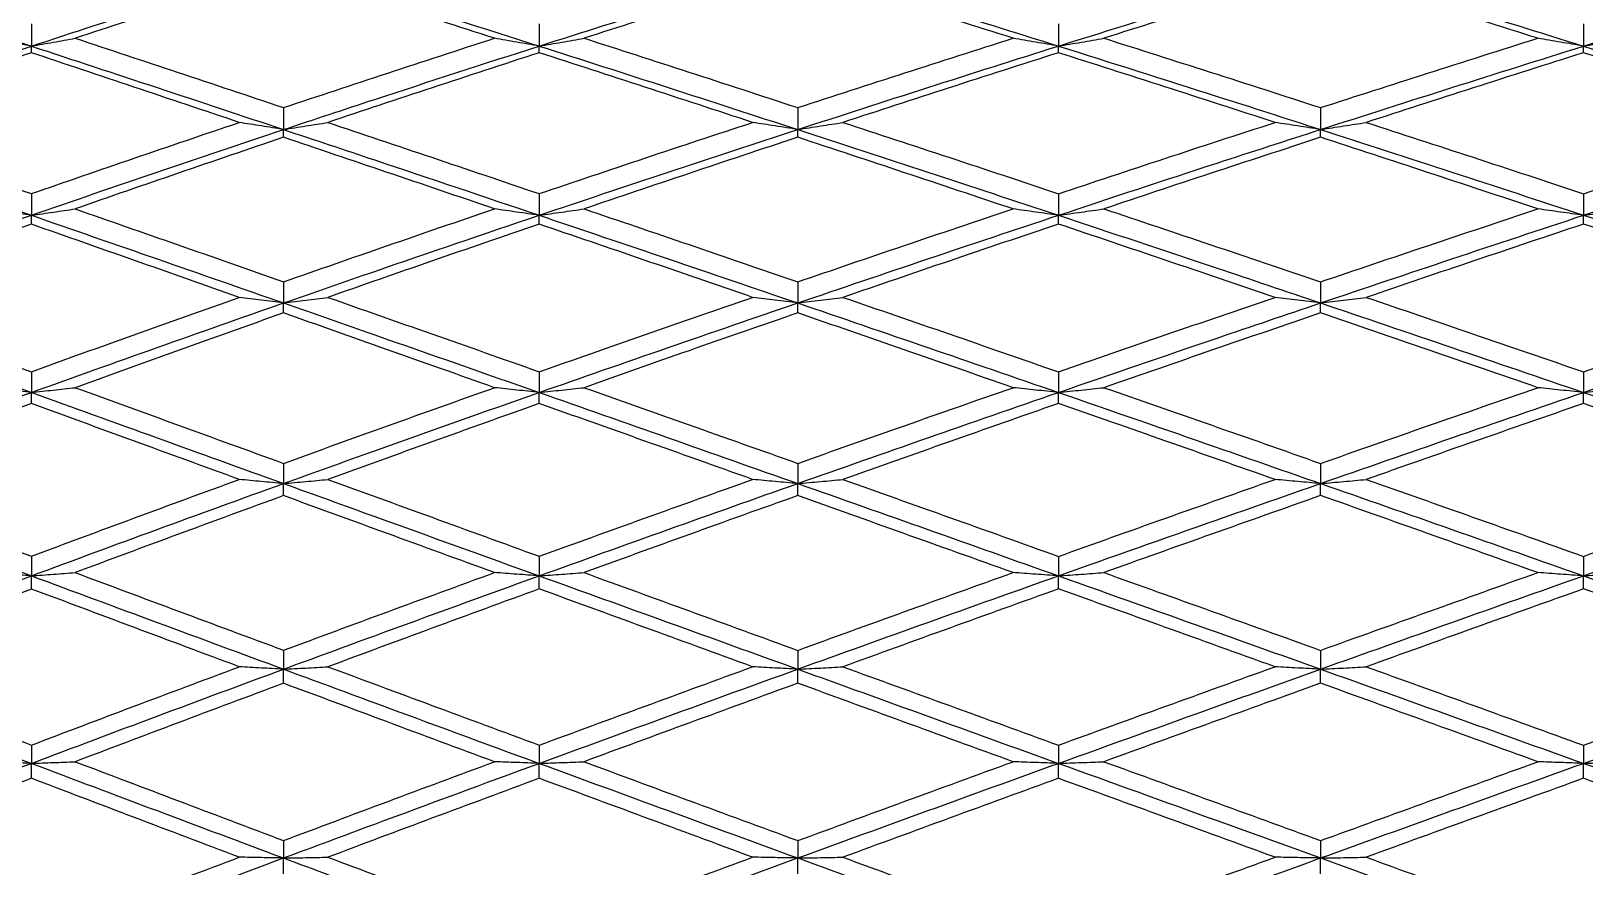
# Model space of a CAD drawing. Extents: x 6453 to 7582, y 0 to 827.
# Drawn here: x 6621.37 to 6636.24, y 663.13 to 671.11 of the extents above; entities that cross this region are included whole.
import ezdxf

# ---------------------------------------------------------------- set-up
doc = ezdxf.new("R2010")
doc.units = 0
doc.header["$LTSCALE"] = 30
doc.header["$MEASUREMENT"] = 0
doc.header["$PDMODE"] = 3
doc.header["$PDSIZE"] = -10
doc.layers.get('0').update_dxf_attribs({"linetype": 'CONTINUOUS'})
doc.layers.get('DEFPOINTS').update_dxf_attribs({"linetype": 'CONTINUOUS'})
doc.layers.add('1', color=7, linetype='CONTINUOUS')
doc.styles.add('Daelim Dimension', font='')
doc.styles.get('Daelim Dimension').set_extended_font_data('나눔고딕')
doc.dimstyles.new('DEFAULT', dxfattribs={"dimscale": 2, "dimtxt": 2, "dimasz": 2, "dimexe": 0, "dimexo": 2, "dimgap": 1, "dimtad": 1, "dimdec": 1, "dimzin": 9, "dimdsep": 46, "dimtxsty": 'Daelim Dimension', "dimcen": 0.5, "dimclrd": 252, "dimclre": 252, "dimclrt": 3, "dimadec": 1, "dimazin": 0, "dimtfac": 1, "dimtdec": 1, "dimtix": 1, "dimtmove": 0, "dimatfit": 3, "dimfxl": 1, "dimtolj": 1, "dimtzin": 1, "dimlwd": 9, "dimlwe": 9, "dimarcsym": 0})

# ---------------------------------------------------------------- blocks, each defined once
blk = doc.blocks.new('*D59')
at = {"color": 5, "lineweight": 9, "ltscale": 0.5, "transparency": 16777216}
for p, q in [((6568.318, 770.756), (6545.684, 770.756)), ((6547.684, 555.901), (6547.684, 766.756)), ((6751.186, 551.901), (6545.684, 551.901))]:
    blk.add_line(p, q, dxfattribs=at)
at = {"color": 5, "ltscale": 0.5, "transparency": 16777216}
for points in [[(6547.017, 766.756), (6548.35, 766.756), (6547.684, 770.756)], [(6547.017, 555.901), (6548.35, 555.901), (6547.684, 551.901)]]:
    blk.add_solid(points, dxfattribs=at)
at = {"layer": 'DEFPOINTS', "color": 0, "ltscale": 0.5, "transparency": 16777216}
for p in [(6547.684, 770.756), (6572.318, 770.756), (6755.186, 551.901)]:
    blk.add_point(p, dxfattribs=at)
at = {"color": 7, "ltscale": 0.5, "transparency": 16777216, "insert": (6540.24, 655.001), "char_height": 10, "attachment_point": 5, "rotation": 90, "style": 'Daelim Dimension'}
blk.add_mtext('\\A1;219', dxfattribs=at)

msp = doc.modelspace()

# ---------------------------------------------------------------- linework, layer by layer
at = {"layer": '1', "color": 7, "linetype": 'Continuous', "lineweight": 18}
for points in [[(6619, 671.745), (6619.784, 671.491), (6620.575, 671.233), (6621.373, 670.97)], [(6621.373, 670.97), (6622.171, 671.233), (6622.976, 671.491), (6623.787, 671.745)], [(6623.787, 671.692), (6623.448, 671.585), (6622.777, 671.369), (6622.118, 671.153), (6621.792, 671.046)], [(6625.806, 671.046), (6625.461, 671.157), (6624.78, 671.376), (6624.115, 671.588), (6623.787, 671.692)], [(6626.234, 670.971), (6627.055, 671.233), (6627.88, 671.491), (6628.709, 671.745)], [(6628.709, 671.693), (6628.358, 671.584), (6627.666, 671.367), (6626.994, 671.152), (6626.663, 671.046)], [(6628.709, 671.745), (6629.538, 671.491), (6630.37, 671.233), (6631.205, 670.971)], [(6630.77, 671.046), (6630.413, 671.159), (6629.713, 671.38), (6629.039, 671.59), (6628.709, 671.693)], [(6633.714, 671.693), (6633.358, 671.583), (6632.655, 671.366), (6631.975, 671.152), (6631.64, 671.046)], [(6633.714, 671.745), (6634.552, 671.491), (6635.392, 671.233), (6636.231, 670.97)], [(6635.794, 671.046), (6635.436, 671.158), (6634.732, 671.379), (6634.05, 671.59), (6633.714, 671.693)], [(6636.231, 670.97), (6637.07, 671.233), (6637.909, 671.491), (6638.747, 671.745)], [(6621.373, 671.184), (6621.373, 671.148), (6621.373, 671.077), (6621.373, 671.006), (6621.373, 670.97)], [(6626.234, 671.183), (6626.234, 671.148), (6626.234, 671.077), (6626.234, 671.006), (6626.234, 670.971)], [(6631.205, 671.183), (6631.205, 671.148), (6631.205, 671.077), (6631.205, 671.006), (6631.205, 670.971)], [(6636.231, 671.183), (6636.231, 671.147), (6636.231, 671.077), (6636.231, 671.006), (6636.231, 670.97)], [(6619, 670.172), (6619.784, 670.442), (6620.575, 670.708), (6621.373, 670.97)], [(6621.373, 670.907), (6621.039, 670.795), (6620.378, 670.573), (6619.732, 670.351), (6619.412, 670.24)], [(6621.373, 670.97), (6621.303, 670.983), (6621.163, 671.008), (6621.024, 671.033), (6620.955, 671.046)], [(6621.373, 670.97), (6621.443, 670.983), (6621.583, 671.008), (6621.722, 671.033), (6621.792, 671.046)], [(6621.373, 670.97), (6622.171, 670.708), (6622.976, 670.442), (6623.787, 670.172)], [(6621.373, 670.907), (6621.373, 670.917), (6621.373, 670.939), (6621.373, 670.96), (6621.373, 670.97)], [(6623.363, 670.24), (6623.023, 670.355), (6622.35, 670.58), (6621.696, 670.799), (6621.373, 670.907)], [(6621.792, 671.046), (6622.116, 670.938), (6622.773, 670.72), (6623.446, 670.496), (6623.787, 670.382)], [(6623.787, 670.382), (6624.115, 670.492), (6624.78, 670.712), (6625.461, 670.934), (6625.806, 671.046)], [(6626.234, 670.907), (6625.889, 670.795), (6625.206, 670.572), (6624.54, 670.35), (6624.211, 670.24)], [(6626.234, 670.971), (6626.162, 670.983), (6626.019, 671.008), (6625.877, 671.033), (6625.806, 671.046)], [(6626.234, 670.971), (6626.306, 670.983), (6626.45, 671.008), (6626.592, 671.033), (6626.663, 671.046)], [(6626.234, 670.971), (6627.055, 670.708), (6627.88, 670.442), (6628.709, 670.172)], [(6626.234, 670.907), (6626.234, 670.918), (6626.234, 670.939), (6626.234, 670.96), (6626.234, 670.971)], [(6628.277, 670.24), (6627.93, 670.355), (6627.241, 670.58), (6626.568, 670.799), (6626.234, 670.907)], [(6626.663, 671.046), (6626.992, 670.94), (6627.661, 670.724), (6628.356, 670.498), (6628.709, 670.382)], [(6628.709, 670.382), (6629.049, 670.493), (6629.733, 670.715), (6630.423, 670.935), (6630.77, 671.046)], [(6628.709, 670.172), (6629.538, 670.442), (6630.37, 670.708), (6631.205, 670.971)], [(6631.205, 670.907), (6630.85, 670.794), (6630.152, 670.57), (6629.475, 670.35), (6629.142, 670.24)], [(6631.205, 670.971), (6631.132, 670.983), (6630.987, 671.008), (6630.842, 671.033), (6630.77, 671.046)], [(6631.205, 670.971), (6631.278, 670.983), (6631.423, 671.008), (6631.568, 671.033), (6631.64, 671.046)], [(6631.205, 670.907), (6631.205, 670.918), (6631.205, 670.939), (6631.205, 670.96), (6631.205, 670.971)], [(6633.278, 670.24), (6632.92, 670.357), (6632.216, 670.584), (6631.538, 670.801), (6631.205, 670.907)], [(6631.64, 671.046), (6631.973, 670.94), (6632.652, 670.724), (6633.356, 670.498), (6633.714, 670.382)], [(6633.714, 670.382), (6634.05, 670.49), (6634.733, 670.71), (6635.437, 670.933), (6635.794, 671.046)], [(6633.714, 670.172), (6634.552, 670.442), (6635.392, 670.708), (6636.231, 670.97)], [(6636.231, 670.907), (6635.874, 670.794), (6635.17, 670.57), (6634.487, 670.349), (6634.151, 670.24)], [(6636.231, 670.97), (6636.157, 670.983), (6636.011, 671.008), (6635.866, 671.033), (6635.794, 671.046)], [(6636.231, 670.97), (6636.304, 670.983), (6636.45, 671.008), (6636.595, 671.033), (6636.668, 671.046)], [(6636.231, 670.97), (6637.07, 670.708), (6637.909, 670.442), (6638.747, 670.172)], [(6636.231, 670.907), (6636.231, 670.918), (6636.231, 670.939), (6636.231, 670.96), (6636.231, 670.97)], [(6638.311, 670.24), (6637.954, 670.356), (6637.251, 670.583), (6636.568, 670.801), (6636.231, 670.907)], [(6623.787, 670.382), (6623.787, 670.347), (6623.787, 670.277), (6623.787, 670.207), (6623.787, 670.172)], [(6628.709, 670.382), (6628.709, 670.347), (6628.709, 670.277), (6628.709, 670.207), (6628.709, 670.172)], [(6633.714, 670.382), (6633.714, 670.347), (6633.714, 670.277), (6633.714, 670.207), (6633.714, 670.172)], [(6619, 670.172), (6619.784, 669.902), (6620.575, 669.629), (6621.373, 669.352)], [(6619.412, 670.24), (6619.736, 670.128), (6620.387, 669.902), (6621.044, 669.674), (6621.373, 669.559)], [(6621.373, 669.559), (6621.697, 669.672), (6622.353, 669.898), (6623.024, 670.126), (6623.363, 670.24)], [(6621.373, 669.352), (6622.171, 669.629), (6622.976, 669.902), (6623.787, 670.172)], [(6623.787, 670.172), (6623.715, 670.184), (6623.574, 670.206), (6623.433, 670.229), (6623.363, 670.24)], [(6623.787, 670.172), (6623.858, 670.184), (6623.999, 670.206), (6624.14, 670.229), (6624.211, 670.24)], [(6623.787, 670.098), (6623.787, 670.11), (6623.787, 670.135), (6623.787, 670.16), (6623.787, 670.172)], [(6624.211, 670.24), (6624.536, 670.131), (6625.199, 669.909), (6625.885, 669.677), (6626.234, 669.559)], [(6626.234, 669.559), (6626.568, 669.672), (6627.243, 669.899), (6627.93, 670.126), (6628.277, 670.24)], [(6626.234, 669.352), (6627.055, 669.629), (6627.88, 669.902), (6628.709, 670.172)], [(6628.709, 670.172), (6628.637, 670.184), (6628.492, 670.206), (6628.349, 670.229), (6628.277, 670.24)], [(6628.709, 670.172), (6628.782, 670.184), (6628.926, 670.206), (6629.07, 670.229), (6629.142, 670.24)], [(6628.709, 670.172), (6629.538, 669.902), (6630.37, 669.629), (6631.205, 669.352)], [(6628.709, 670.098), (6628.709, 670.11), (6628.709, 670.135), (6628.709, 670.16), (6628.709, 670.172)], [(6629.142, 670.24), (6629.474, 670.131), (6630.151, 669.909), (6630.85, 669.677), (6631.205, 669.558)], [(6631.205, 669.558), (6631.538, 669.669), (6632.216, 669.894), (6632.92, 670.124), (6633.278, 670.24)], [(6633.714, 670.172), (6633.641, 670.184), (6633.495, 670.206), (6633.35, 670.229), (6633.278, 670.24)], [(6633.714, 670.172), (6633.788, 670.184), (6633.934, 670.206), (6634.079, 670.229), (6634.151, 670.24)], [(6633.714, 670.172), (6634.552, 669.902), (6635.392, 669.629), (6636.231, 669.352)], [(6633.714, 670.098), (6633.714, 670.111), (6633.714, 670.135), (6633.714, 670.16), (6633.714, 670.172)], [(6634.151, 670.24), (6634.487, 670.131), (6635.169, 669.909), (6635.873, 669.677), (6636.231, 669.558)], [(6636.231, 669.558), (6636.578, 669.673), (6637.272, 669.902), (6637.965, 670.128), (6638.311, 670.24)], [(6636.231, 669.352), (6637.07, 669.629), (6637.909, 669.902), (6638.747, 670.172)], [(6623.787, 670.098), (6623.447, 669.983), (6622.774, 669.754), (6622.117, 669.527), (6621.792, 669.413)], [(6625.806, 669.413), (6625.458, 669.532), (6624.773, 669.765), (6624.111, 669.988), (6623.787, 670.098)], [(6628.709, 670.098), (6628.356, 669.982), (6627.663, 669.751), (6626.992, 669.525), (6626.663, 669.413)], [(6630.77, 669.413), (6630.421, 669.53), (6629.729, 669.761), (6629.047, 669.987), (6628.709, 670.098)], [(6633.714, 670.098), (6633.356, 669.981), (6632.651, 669.75), (6631.973, 669.525), (6631.64, 669.413)], [(6635.794, 669.413), (6635.436, 669.532), (6634.732, 669.765), (6634.05, 669.989), (6633.714, 670.098)], [(6621.373, 669.352), (6621.303, 669.362), (6621.163, 669.383), (6621.024, 669.403), (6620.955, 669.413)], [(6621.373, 669.559), (6621.373, 669.525), (6621.373, 669.456), (6621.373, 669.387), (6621.373, 669.352)], [(6621.373, 669.352), (6621.443, 669.362), (6621.583, 669.383), (6621.722, 669.403), (6621.792, 669.413)], [(6621.792, 669.413), (6622.116, 669.3), (6622.773, 669.071), (6623.446, 668.835), (6623.787, 668.716)], [(6623.787, 668.716), (6624.114, 668.83), (6624.777, 669.061), (6625.46, 669.296), (6625.806, 669.413)], [(6626.234, 669.352), (6626.162, 669.362), (6626.019, 669.383), (6625.877, 669.403), (6625.806, 669.413)], [(6626.234, 669.559), (6626.234, 669.524), (6626.234, 669.456), (6626.234, 669.387), (6626.234, 669.352)], [(6626.234, 669.352), (6626.306, 669.362), (6626.45, 669.383), (6626.592, 669.403), (6626.663, 669.413)], [(6626.663, 669.413), (6626.993, 669.302), (6627.663, 669.074), (6628.357, 668.836), (6628.709, 668.715)], [(6628.709, 668.715), (6629.041, 668.829), (6629.717, 669.059), (6630.415, 669.295), (6630.77, 669.413)], [(6631.205, 669.352), (6631.132, 669.362), (6630.987, 669.383), (6630.842, 669.403), (6630.77, 669.413)], [(6631.205, 669.558), (6631.205, 669.524), (6631.205, 669.455), (6631.205, 669.387), (6631.205, 669.352)], [(6631.205, 669.352), (6631.278, 669.362), (6631.423, 669.383), (6631.568, 669.403), (6631.64, 669.413)], [(6631.64, 669.413), (6631.976, 669.301), (6632.658, 669.072), (6633.359, 668.836), (6633.714, 668.715)], [(6633.714, 668.715), (6634.052, 668.83), (6634.736, 669.06), (6635.438, 669.295), (6635.794, 669.413)], [(6636.231, 669.352), (6636.157, 669.362), (6636.011, 669.383), (6635.866, 669.403), (6635.794, 669.413)], [(6636.231, 669.558), (6636.231, 669.524), (6636.231, 669.455), (6636.231, 669.387), (6636.231, 669.352)], [(6636.231, 669.352), (6636.304, 669.362), (6636.45, 669.383), (6636.595, 669.403), (6636.668, 669.413)], [(6619, 668.513), (6619.784, 668.796), (6620.575, 669.076), (6621.373, 669.352)], [(6621.373, 669.267), (6621.037, 669.149), (6620.375, 668.914), (6619.73, 668.682), (6619.412, 668.567)], [(6621.373, 669.352), (6622.171, 669.076), (6622.976, 668.796), (6623.787, 668.513)], [(6621.373, 669.267), (6621.373, 669.281), (6621.373, 669.31), (6621.373, 669.338), (6621.373, 669.352)], [(6623.363, 668.567), (6623.026, 668.686), (6622.357, 668.921), (6621.699, 669.152), (6621.373, 669.267)], [(6626.234, 669.267), (6625.884, 669.148), (6625.197, 668.912), (6624.535, 668.681), (6624.211, 668.567)], [(6626.234, 669.352), (6627.055, 669.076), (6627.88, 668.796), (6628.709, 668.513)], [(6626.234, 669.267), (6626.234, 669.282), (6626.234, 669.31), (6626.234, 669.338), (6626.234, 669.352)], [(6628.277, 668.567), (6627.926, 668.688), (6627.235, 668.926), (6626.564, 669.155), (6626.234, 669.267)], [(6628.709, 668.513), (6629.538, 668.796), (6630.37, 669.076), (6631.205, 669.352)], [(6631.205, 669.268), (6630.85, 669.149), (6630.152, 668.913), (6629.475, 668.681), (6629.142, 668.567)], [(6631.205, 669.268), (6631.205, 669.282), (6631.205, 669.31), (6631.205, 669.338), (6631.205, 669.352)], [(6633.278, 668.567), (6632.929, 668.686), (6632.234, 668.921), (6631.547, 669.153), (6631.205, 669.268)], [(6633.714, 668.513), (6634.552, 668.796), (6635.392, 669.076), (6636.231, 669.352)], [(6636.231, 669.268), (6635.885, 669.152), (6635.192, 668.92), (6634.498, 668.685), (6634.151, 668.567)], [(6636.231, 669.352), (6637.07, 669.076), (6637.909, 668.796), (6638.747, 668.513)], [(6636.231, 669.268), (6636.231, 669.282), (6636.231, 669.31), (6636.231, 669.338), (6636.231, 669.352)], [(6638.311, 668.567), (6637.954, 668.688), (6637.251, 668.926), (6636.568, 669.155), (6636.231, 669.268)], [(6623.787, 668.716), (6623.787, 668.682), (6623.787, 668.614), (6623.787, 668.547), (6623.787, 668.513)], [(6628.709, 668.715), (6628.709, 668.682), (6628.709, 668.614), (6628.709, 668.547), (6628.709, 668.513)], [(6633.714, 668.715), (6633.714, 668.682), (6633.714, 668.614), (6633.714, 668.547), (6633.714, 668.513)], [(6619.412, 668.567), (6619.736, 668.449), (6620.387, 668.213), (6621.044, 667.975), (6621.373, 667.855)], [(6621.373, 667.855), (6621.696, 667.973), (6622.351, 668.208), (6623.023, 668.447), (6623.363, 668.567)], [(6623.787, 668.513), (6623.715, 668.522), (6623.574, 668.54), (6623.433, 668.558), (6623.363, 668.567)], [(6623.787, 668.513), (6623.858, 668.522), (6623.999, 668.54), (6624.14, 668.558), (6624.211, 668.567)], [(6624.211, 668.567), (6624.537, 668.452), (6625.2, 668.219), (6625.886, 667.978), (6626.234, 667.855)], [(6626.234, 667.855), (6626.565, 667.971), (6627.236, 668.207), (6627.927, 668.446), (6628.277, 668.567)], [(6628.709, 668.513), (6628.637, 668.522), (6628.492, 668.54), (6628.349, 668.558), (6628.277, 668.567)], [(6628.709, 668.513), (6628.782, 668.522), (6628.926, 668.54), (6629.07, 668.558), (6629.142, 668.567)], [(6629.142, 668.567), (6629.476, 668.452), (6630.154, 668.219), (6630.851, 667.977), (6631.205, 667.854)], [(6631.205, 667.854), (6631.547, 667.973), (6632.234, 668.21), (6632.929, 668.448), (6633.278, 668.567)], [(6633.714, 668.513), (6633.641, 668.522), (6633.495, 668.54), (6633.35, 668.558), (6633.278, 668.567)], [(6633.714, 668.513), (6633.788, 668.522), (6633.934, 668.54), (6634.079, 668.558), (6634.151, 668.567)], [(6634.151, 668.567), (6634.489, 668.452), (6635.174, 668.218), (6635.876, 667.977), (6636.231, 667.854)], [(6636.231, 667.854), (6636.576, 667.973), (6637.267, 668.211), (6637.962, 668.448), (6638.311, 668.567)], [(6619, 668.513), (6619.784, 668.23), (6620.575, 667.945), (6621.373, 667.657)], [(6621.373, 667.657), (6622.171, 667.945), (6622.976, 668.23), (6623.787, 668.513)], [(6623.787, 668.418), (6623.447, 668.298), (6622.774, 668.058), (6622.117, 667.821), (6621.792, 667.703)], [(6623.787, 668.418), (6623.787, 668.434), (6623.787, 668.465), (6623.787, 668.497), (6623.787, 668.513)], [(6625.806, 667.703), (6625.46, 667.826), (6624.777, 668.068), (6624.113, 668.302), (6623.787, 668.418)], [(6626.234, 667.657), (6627.055, 667.945), (6627.88, 668.23), (6628.709, 668.513)], [(6628.709, 668.418), (6628.357, 668.296), (6627.664, 668.056), (6626.993, 667.82), (6626.663, 667.703)], [(6628.709, 668.513), (6629.538, 668.23), (6630.37, 667.945), (6631.205, 667.657)], [(6628.709, 668.418), (6628.709, 668.434), (6628.709, 668.466), (6628.709, 668.497), (6628.709, 668.513)], [(6630.77, 667.703), (6630.419, 667.826), (6629.725, 668.067), (6629.045, 668.302), (6628.709, 668.418)], [(6633.714, 668.418), (6633.371, 668.301), (6632.682, 668.065), (6631.988, 667.824), (6631.64, 667.703)], [(6633.714, 668.513), (6634.552, 668.23), (6635.392, 667.945), (6636.231, 667.657)], [(6633.714, 668.418), (6633.714, 668.434), (6633.714, 668.466), (6633.714, 668.497), (6633.714, 668.513)], [(6635.794, 667.703), (6635.446, 667.824), (6634.751, 668.063), (6634.06, 668.3), (6633.714, 668.418)], [(6636.231, 667.657), (6637.07, 667.945), (6637.909, 668.23), (6638.747, 668.513)], [(6621.373, 667.855), (6621.373, 667.822), (6621.373, 667.756), (6621.373, 667.69), (6621.373, 667.657)], [(6626.234, 667.855), (6626.234, 667.822), (6626.234, 667.756), (6626.234, 667.69), (6626.234, 667.657)], [(6631.205, 667.854), (6631.205, 667.822), (6631.205, 667.756), (6631.205, 667.69), (6631.205, 667.657)], [(6636.231, 667.854), (6636.231, 667.821), (6636.231, 667.756), (6636.231, 667.69), (6636.231, 667.657)], [(6619, 666.786), (6619.784, 667.079), (6620.575, 667.369), (6621.373, 667.657)], [(6621.373, 667.657), (6621.303, 667.665), (6621.163, 667.68), (6621.024, 667.696), (6620.955, 667.703)], [(6621.373, 667.657), (6621.443, 667.665), (6621.583, 667.68), (6621.722, 667.696), (6621.792, 667.703)], [(6621.373, 667.657), (6622.171, 667.369), (6622.976, 667.079), (6623.787, 666.786)], [(6621.373, 667.551), (6621.373, 667.569), (6621.373, 667.604), (6621.373, 667.639), (6621.373, 667.657)], [(6621.792, 667.703), (6622.117, 667.585), (6622.774, 667.347), (6623.446, 667.102), (6623.787, 666.979)], [(6623.787, 666.979), (6624.114, 667.098), (6624.778, 667.337), (6625.46, 667.581), (6625.806, 667.703)], [(6626.234, 667.657), (6626.162, 667.665), (6626.019, 667.68), (6625.877, 667.696), (6625.806, 667.703)], [(6626.234, 667.657), (6626.306, 667.665), (6626.45, 667.68), (6626.592, 667.696), (6626.663, 667.703)], [(6626.234, 667.657), (6627.055, 667.369), (6627.88, 667.079), (6628.709, 666.786)], [(6626.234, 667.551), (6626.234, 667.569), (6626.234, 667.604), (6626.234, 667.639), (6626.234, 667.657)], [(6626.663, 667.703), (6626.994, 667.586), (6627.665, 667.349), (6628.358, 667.103), (6628.709, 666.979)], [(6628.709, 666.979), (6629.046, 667.098), (6629.726, 667.338), (6630.42, 667.581), (6630.77, 667.703)], [(6628.709, 666.786), (6629.538, 667.079), (6630.37, 667.369), (6631.205, 667.657)], [(6631.205, 667.657), (6631.132, 667.665), (6630.987, 667.68), (6630.842, 667.696), (6630.77, 667.703)], [(6631.205, 667.657), (6631.278, 667.665), (6631.423, 667.68), (6631.568, 667.696), (6631.64, 667.703)], [(6631.205, 667.552), (6631.205, 667.569), (6631.205, 667.604), (6631.205, 667.639), (6631.205, 667.657)], [(6631.64, 667.703), (6631.978, 667.586), (6632.661, 667.348), (6633.361, 667.103), (6633.714, 666.978)], [(6633.714, 666.978), (6634.057, 667.099), (6634.746, 667.34), (6635.443, 667.582), (6635.794, 667.703)], [(6633.714, 666.786), (6634.552, 667.079), (6635.392, 667.369), (6636.231, 667.657)], [(6636.231, 667.657), (6636.157, 667.665), (6636.011, 667.68), (6635.866, 667.696), (6635.794, 667.703)], [(6636.231, 667.657), (6636.304, 667.665), (6636.45, 667.68), (6636.595, 667.696), (6636.668, 667.703)], [(6636.231, 667.657), (6637.07, 667.369), (6637.909, 667.079), (6638.747, 666.786)], [(6636.231, 667.552), (6636.231, 667.569), (6636.231, 667.604), (6636.231, 667.639), (6636.231, 667.657)], [(6621.373, 667.551), (6621.048, 667.432), (6620.397, 667.193), (6619.741, 666.948), (6619.412, 666.825)], [(6623.363, 666.825), (6623.026, 666.948), (6622.356, 667.192), (6621.699, 667.432), (6621.373, 667.551)], [(6626.234, 667.551), (6625.887, 667.428), (6625.202, 667.183), (6624.538, 666.944), (6624.211, 666.825)], [(6628.277, 666.825), (6627.924, 666.951), (6627.231, 667.198), (6626.562, 667.435), (6626.234, 667.551)], [(6631.205, 667.552), (6630.85, 667.428), (6630.152, 667.183), (6629.475, 666.943), (6629.142, 666.825)], [(6633.278, 666.825), (6632.927, 666.948), (6632.231, 667.193), (6631.545, 667.433), (6631.205, 667.552)], [(6636.231, 667.552), (6635.881, 667.43), (6635.184, 667.188), (6634.494, 666.946), (6634.151, 666.825)], [(6638.311, 666.825), (6637.965, 666.946), (6637.273, 667.189), (6636.579, 667.431), (6636.231, 667.552)], [(6623.787, 666.979), (6623.787, 666.947), (6623.787, 666.882), (6623.787, 666.818), (6623.787, 666.786)], [(6628.709, 666.979), (6628.709, 666.946), (6628.709, 666.882), (6628.709, 666.818), (6628.709, 666.786)], [(6633.714, 666.978), (6633.714, 666.946), (6633.714, 666.882), (6633.714, 666.818), (6633.714, 666.786)], [(6619, 666.786), (6619.784, 666.494), (6620.575, 666.199), (6621.373, 665.903)], [(6619.412, 666.825), (6619.737, 666.703), (6620.389, 666.459), (6621.044, 666.213), (6621.373, 666.09)], [(6621.373, 666.09), (6621.698, 666.212), (6622.355, 666.456), (6623.025, 666.702), (6623.363, 666.825)], [(6621.373, 665.903), (6622.171, 666.199), (6622.976, 666.494), (6623.787, 666.786)], [(6623.787, 666.786), (6623.715, 666.792), (6623.574, 666.805), (6623.433, 666.818), (6623.363, 666.825)], [(6623.787, 666.786), (6623.858, 666.792), (6623.999, 666.805), (6624.14, 666.818), (6624.211, 666.825)], [(6623.787, 666.67), (6623.787, 666.69), (6623.787, 666.728), (6623.787, 666.767), (6623.787, 666.786)], [(6624.211, 666.825), (6624.538, 666.706), (6625.203, 666.465), (6625.887, 666.216), (6626.234, 666.09)], [(6626.234, 666.09), (6626.566, 666.21), (6627.238, 666.453), (6627.928, 666.7), (6628.277, 666.825)], [(6626.234, 665.903), (6627.055, 666.199), (6627.88, 666.494), (6628.709, 666.786)], [(6628.709, 666.786), (6628.637, 666.792), (6628.492, 666.805), (6628.349, 666.818), (6628.277, 666.825)], [(6628.709, 666.786), (6628.782, 666.792), (6628.926, 666.805), (6629.07, 666.818), (6629.142, 666.825)], [(6628.709, 666.786), (6629.538, 666.494), (6630.37, 666.199), (6631.205, 665.903)], [(6628.709, 666.671), (6628.709, 666.69), (6628.709, 666.728), (6628.709, 666.767), (6628.709, 666.786)], [(6629.142, 666.825), (6629.478, 666.705), (6630.157, 666.464), (6630.853, 666.215), (6631.205, 666.089)], [(6631.205, 666.089), (6631.544, 666.211), (6632.229, 666.454), (6632.926, 666.701), (6633.278, 666.825)], [(6633.714, 666.786), (6633.641, 666.792), (6633.495, 666.805), (6633.35, 666.818), (6633.278, 666.825)], [(6633.714, 666.786), (6633.788, 666.792), (6633.934, 666.805), (6634.079, 666.818), (6634.151, 666.825)], [(6633.714, 666.786), (6634.552, 666.494), (6635.392, 666.199), (6636.231, 665.903)], [(6633.714, 666.671), (6633.714, 666.69), (6633.714, 666.729), (6633.714, 666.767), (6633.714, 666.786)], [(6634.151, 666.825), (6634.49, 666.706), (6635.175, 666.464), (6635.876, 666.215), (6636.231, 666.089)], [(6636.231, 666.089), (6636.577, 666.212), (6637.269, 666.458), (6637.963, 666.703), (6638.311, 666.825)], [(6636.231, 665.903), (6637.07, 666.199), (6637.909, 666.494), (6638.747, 666.786)], [(6623.787, 666.67), (6623.448, 666.547), (6622.777, 666.3), (6622.118, 666.056), (6621.792, 665.934)], [(6625.806, 665.934), (6625.459, 666.06), (6624.776, 666.309), (6624.113, 666.551), (6623.787, 666.67)], [(6628.709, 666.671), (6628.358, 666.546), (6627.667, 666.298), (6626.994, 666.054), (6626.663, 665.934)], [(6630.77, 665.934), (6630.413, 666.062), (6629.712, 666.313), (6629.039, 666.553), (6628.709, 666.671)], [(6633.714, 666.671), (6633.363, 666.547), (6632.666, 666.3), (6631.98, 666.056), (6631.64, 665.934)], [(6635.794, 665.934), (6635.442, 666.059), (6634.743, 666.307), (6634.056, 666.551), (6633.714, 666.671)], [(6621.373, 666.09), (6621.373, 666.059), (6621.373, 665.997), (6621.373, 665.934), (6621.373, 665.903)], [(6626.234, 666.09), (6626.234, 666.059), (6626.234, 665.996), (6626.234, 665.934), (6626.234, 665.903)], [(6631.205, 666.089), (6631.205, 666.058), (6631.205, 665.996), (6631.205, 665.934), (6631.205, 665.903)], [(6636.231, 666.089), (6636.231, 666.058), (6636.231, 665.996), (6636.231, 665.934), (6636.231, 665.903)], [(6619, 665.01), (6619.784, 665.309), (6620.575, 665.607), (6621.373, 665.903)], [(6621.373, 665.903), (6621.303, 665.908), (6621.163, 665.918), (6621.024, 665.929), (6620.955, 665.934)], [(6621.373, 665.903), (6621.443, 665.908), (6621.583, 665.918), (6621.722, 665.929), (6621.792, 665.934)], [(6621.373, 665.903), (6622.171, 665.607), (6622.976, 665.309), (6623.787, 665.01)], [(6621.373, 665.777), (6621.373, 665.798), (6621.373, 665.84), (6621.373, 665.882), (6621.373, 665.903)], [(6621.792, 665.934), (6622.118, 665.812), (6622.777, 665.566), (6623.448, 665.317), (6623.787, 665.191)], [(6623.787, 665.191), (6624.115, 665.313), (6624.78, 665.559), (6625.461, 665.808), (6625.806, 665.934)], [(6626.234, 665.903), (6626.162, 665.908), (6626.019, 665.918), (6625.877, 665.929), (6625.806, 665.934)], [(6626.234, 665.903), (6626.306, 665.908), (6626.45, 665.918), (6626.592, 665.929), (6626.663, 665.934)], [(6626.234, 665.903), (6627.055, 665.607), (6627.88, 665.309), (6628.709, 665.01)], [(6626.234, 665.778), (6626.234, 665.799), (6626.234, 665.84), (6626.234, 665.882), (6626.234, 665.903)], [(6626.663, 665.934), (6626.995, 665.813), (6627.669, 665.569), (6628.36, 665.317), (6628.709, 665.19)], [(6628.709, 665.19), (6629.047, 665.313), (6629.728, 665.56), (6630.421, 665.809), (6630.77, 665.934)], [(6628.709, 665.01), (6629.538, 665.309), (6630.37, 665.607), (6631.205, 665.903)], [(6631.205, 665.903), (6631.132, 665.908), (6630.987, 665.918), (6630.842, 665.929), (6630.77, 665.934)], [(6631.205, 665.903), (6631.278, 665.908), (6631.423, 665.918), (6631.568, 665.929), (6631.64, 665.934)], [(6631.205, 665.778), (6631.205, 665.799), (6631.205, 665.841), (6631.205, 665.882), (6631.205, 665.903)], [(6631.64, 665.934), (6631.979, 665.813), (6632.664, 665.567), (6633.362, 665.317), (6633.714, 665.19)], [(6633.714, 665.19), (6634.058, 665.314), (6634.748, 665.561), (6635.444, 665.81), (6635.794, 665.934)], [(6633.714, 665.01), (6634.552, 665.309), (6635.392, 665.607), (6636.231, 665.903)], [(6636.231, 665.903), (6636.157, 665.908), (6636.011, 665.918), (6635.866, 665.929), (6635.794, 665.934)], [(6636.231, 665.903), (6636.304, 665.908), (6636.45, 665.918), (6636.595, 665.929), (6636.668, 665.934)], [(6636.231, 665.903), (6637.07, 665.607), (6637.909, 665.309), (6638.747, 665.01)], [(6636.231, 665.778), (6636.231, 665.799), (6636.231, 665.841), (6636.231, 665.882), (6636.231, 665.903)], [(6621.373, 665.777), (6621.048, 665.655), (6620.395, 665.409), (6619.74, 665.159), (6619.412, 665.033)], [(6623.363, 665.033), (6623.025, 665.159), (6622.356, 665.409), (6621.699, 665.655), (6621.373, 665.777)], [(6626.234, 665.778), (6625.886, 665.651), (6625.201, 665.4), (6624.537, 665.154), (6624.211, 665.033)], [(6628.277, 665.033), (6627.924, 665.162), (6627.23, 665.415), (6626.562, 665.658), (6626.234, 665.778)], [(6631.205, 665.778), (6630.855, 665.653), (6630.162, 665.403), (6629.48, 665.156), (6629.142, 665.033)], [(6633.278, 665.033), (6632.919, 665.162), (6632.215, 665.416), (6631.537, 665.659), (6631.205, 665.778)], [(6636.231, 665.778), (6635.882, 665.654), (6635.186, 665.405), (6634.495, 665.157), (6634.151, 665.033)], [(6638.311, 665.033), (6637.957, 665.161), (6637.256, 665.412), (6636.57, 665.657), (6636.231, 665.778)], [(6623.787, 665.191), (6623.787, 665.161), (6623.787, 665.1), (6623.787, 665.04), (6623.787, 665.01)], [(6628.709, 665.19), (6628.709, 665.16), (6628.709, 665.1), (6628.709, 665.04), (6628.709, 665.01)], [(6633.714, 665.19), (6633.714, 665.16), (6633.714, 665.1), (6633.714, 665.04), (6633.714, 665.01)], [(6619, 665.01), (6619.784, 664.711), (6620.575, 664.41), (6621.373, 664.109)], [(6619.412, 665.033), (6619.737, 664.908), (6620.388, 664.659), (6621.044, 664.409), (6621.373, 664.284)], [(6621.373, 664.284), (6621.697, 664.407), (6622.352, 664.655), (6623.024, 664.906), (6623.363, 665.033)], [(6621.373, 664.109), (6622.171, 664.41), (6622.976, 664.711), (6623.787, 665.01)], [(6623.787, 665.01), (6623.715, 665.014), (6623.574, 665.021), (6623.433, 665.029), (6623.363, 665.033)], [(6623.787, 665.01), (6623.858, 665.014), (6623.999, 665.021), (6624.14, 665.029), (6624.211, 665.033)], [(6623.787, 664.875), (6623.787, 664.898), (6623.787, 664.943), (6623.787, 664.987), (6623.787, 665.01)], [(6624.211, 665.033), (6624.538, 664.912), (6625.202, 664.665), (6625.887, 664.412), (6626.234, 664.283)], [(6626.234, 664.283), (6626.569, 664.407), (6627.244, 664.655), (6627.931, 664.907), (6628.277, 665.033)], [(6626.234, 664.109), (6627.055, 664.41), (6627.88, 664.711), (6628.709, 665.01)], [(6628.709, 665.01), (6628.637, 665.014), (6628.492, 665.021), (6628.349, 665.029), (6628.277, 665.033)], [(6628.709, 665.01), (6628.782, 665.014), (6628.926, 665.021), (6629.07, 665.029), (6629.142, 665.033)], [(6628.709, 665.01), (6629.538, 664.711), (6630.37, 664.41), (6631.205, 664.109)], [(6628.709, 664.876), (6628.709, 664.898), (6628.709, 664.943), (6628.709, 664.987), (6628.709, 665.01)], [(6629.142, 665.033), (6629.479, 664.91), (6630.16, 664.663), (6630.855, 664.41), (6631.205, 664.283)], [(6631.205, 664.283), (6631.545, 664.407), (6632.231, 664.655), (6632.927, 664.907), (6633.278, 665.033)], [(6633.714, 665.01), (6633.641, 665.014), (6633.495, 665.021), (6633.35, 665.029), (6633.278, 665.033)], [(6633.714, 665.01), (6633.788, 665.014), (6633.934, 665.021), (6634.079, 665.029), (6634.151, 665.033)], [(6633.714, 665.01), (6634.552, 664.711), (6635.392, 664.41), (6636.231, 664.109)], [(6633.714, 664.876), (6633.714, 664.898), (6633.714, 664.943), (6633.714, 664.987), (6633.714, 665.01)], [(6634.151, 665.033), (6634.49, 664.911), (6635.177, 664.664), (6635.877, 664.411), (6636.231, 664.283)], [(6636.231, 664.283), (6636.577, 664.408), (6637.27, 664.658), (6637.964, 664.908), (6638.311, 665.033)], [(6636.231, 664.109), (6637.07, 664.41), (6637.909, 664.711), (6638.747, 665.01)], [(6623.787, 664.875), (6623.446, 664.748), (6622.772, 664.496), (6622.116, 664.248), (6621.792, 664.125)], [(6625.806, 664.125), (6625.459, 664.253), (6624.776, 664.507), (6624.113, 664.754), (6623.787, 664.875)], [(6628.709, 664.876), (6628.362, 664.749), (6627.674, 664.497), (6626.998, 664.249), (6626.663, 664.125)], [(6630.77, 664.125), (6630.413, 664.255), (6629.712, 664.51), (6629.039, 664.755), (6628.709, 664.876)], [(6633.714, 664.876), (6633.364, 664.75), (6632.668, 664.498), (6631.981, 664.249), (6631.64, 664.125)], [(6635.794, 664.125), (6635.435, 664.255), (6634.73, 664.509), (6634.049, 664.755), (6633.714, 664.876)], [(6621.373, 664.284), (6621.373, 664.255), (6621.373, 664.196), (6621.373, 664.138), (6621.373, 664.109)], [(6626.234, 664.283), (6626.234, 664.254), (6626.234, 664.196), (6626.234, 664.138), (6626.234, 664.109)], [(6631.205, 664.283), (6631.205, 664.254), (6631.205, 664.196), (6631.205, 664.138), (6631.205, 664.109)], [(6636.231, 664.283), (6636.231, 664.254), (6636.231, 664.196), (6636.231, 664.138), (6636.231, 664.109)], [(6619, 663.204), (6619.784, 663.506), (6620.575, 663.808), (6621.373, 664.109)], [(6621.373, 664.109), (6621.303, 664.112), (6621.163, 664.117), (6621.024, 664.122), (6620.955, 664.125)], [(6621.373, 664.109), (6621.443, 664.112), (6621.583, 664.117), (6621.722, 664.122), (6621.792, 664.125)], [(6621.373, 664.109), (6622.171, 663.808), (6622.976, 663.506), (6623.787, 663.204)], [(6621.373, 663.966), (6621.373, 663.989), (6621.373, 664.037), (6621.373, 664.085), (6621.373, 664.109)], [(6621.792, 664.125), (6622.118, 664.001), (6622.776, 663.752), (6623.448, 663.498), (6623.787, 663.371)], [(6623.787, 663.371), (6624.117, 663.495), (6624.784, 663.745), (6625.463, 663.998), (6625.806, 664.125)], [(6626.234, 664.109), (6626.162, 664.112), (6626.019, 664.117), (6625.877, 664.122), (6625.806, 664.125)], [(6626.234, 664.109), (6626.306, 664.112), (6626.45, 664.117), (6626.592, 664.122), (6626.663, 664.125)], [(6626.234, 664.109), (6627.055, 663.808), (6627.88, 663.506), (6628.709, 663.204)], [(6626.234, 663.966), (6626.234, 663.99), (6626.234, 664.038), (6626.234, 664.085), (6626.234, 664.109)], [(6626.663, 664.125), (6626.991, 664.003), (6627.661, 663.756), (6628.356, 663.501), (6628.709, 663.37)], [(6628.709, 663.37), (6629.049, 663.495), (6629.732, 663.746), (6630.423, 663.998), (6630.77, 664.125)], [(6628.709, 663.204), (6629.538, 663.506), (6630.37, 663.808), (6631.205, 664.109)], [(6631.205, 664.109), (6631.132, 664.112), (6630.987, 664.117), (6630.842, 664.122), (6630.77, 664.125)], [(6631.205, 664.109), (6631.278, 664.112), (6631.423, 664.117), (6631.568, 664.122), (6631.64, 664.125)], [(6631.205, 663.966), (6631.205, 663.99), (6631.205, 664.038), (6631.205, 664.085), (6631.205, 664.109)], [(6631.64, 664.125), (6631.98, 664.001), (6632.666, 663.752), (6633.363, 663.498), (6633.714, 663.37)], [(6633.714, 663.37), (6634.059, 663.495), (6634.749, 663.746), (6635.445, 663.998), (6635.794, 664.125)], [(6633.714, 663.204), (6634.552, 663.506), (6635.392, 663.808), (6636.231, 664.109)], [(6636.231, 664.109), (6636.157, 664.112), (6636.011, 664.117), (6635.866, 664.122), (6635.794, 664.125)], [(6636.231, 664.109), (6636.304, 664.112), (6636.45, 664.117), (6636.595, 664.122), (6636.668, 664.125)], [(6636.231, 664.109), (6637.07, 663.808), (6637.909, 663.506), (6638.747, 663.204)], [(6636.231, 663.966), (6636.231, 663.99), (6636.231, 664.038), (6636.231, 664.085), (6636.231, 664.109)], [(6621.373, 663.966), (6621.045, 663.841), (6620.391, 663.59), (6619.738, 663.338), (6619.412, 663.211)], [(6623.363, 663.211), (6623.025, 663.339), (6622.356, 663.592), (6621.699, 663.842), (6621.373, 663.966)], [(6626.234, 663.966), (6625.891, 663.839), (6625.21, 663.586), (6624.542, 663.336), (6624.211, 663.211)], [(6628.277, 663.211), (6627.924, 663.342), (6627.23, 663.598), (6626.562, 663.845), (6626.234, 663.966)], [(6631.205, 663.966), (6630.857, 663.84), (6630.165, 663.587), (6629.482, 663.336), (6629.142, 663.211)], [(6633.278, 663.211), (6632.92, 663.342), (6632.215, 663.598), (6631.537, 663.845), (6631.205, 663.966)], [(6636.231, 663.966), (6635.882, 663.84), (6635.187, 663.588), (6634.496, 663.337), (6634.151, 663.211)], [(6638.311, 663.211), (6637.954, 663.341), (6637.25, 663.597), (6636.567, 663.845), (6636.231, 663.966)], [(6623.787, 663.371), (6623.787, 663.343), (6623.787, 663.287), (6623.787, 663.231), (6623.787, 663.204)], [(6628.709, 663.37), (6628.709, 663.343), (6628.709, 663.287), (6628.709, 663.231), (6628.709, 663.204)], [(6633.714, 663.37), (6633.714, 663.342), (6633.714, 663.287), (6633.714, 663.231), (6633.714, 663.204)], [(6619, 663.204), (6619.784, 662.901), (6620.575, 662.598), (6621.373, 662.296)], [(6619.412, 663.211), (6619.737, 663.085), (6620.388, 662.833), (6621.044, 662.582), (6621.373, 662.456)], [(6621.373, 662.456), (6621.698, 662.58), (6622.354, 662.83), (6623.025, 663.084), (6623.363, 663.211)], [(6621.373, 662.296), (6622.171, 662.598), (6622.976, 662.901), (6623.787, 663.204)], [(6623.787, 663.204), (6623.715, 663.205), (6623.574, 663.207), (6623.433, 663.21), (6623.363, 663.211)], [(6623.787, 663.204), (6623.858, 663.205), (6623.999, 663.207), (6624.14, 663.21), (6624.211, 663.211)], [(6623.787, 663.052), (6623.787, 663.077), (6623.787, 663.128), (6623.787, 663.178), (6623.787, 663.204)], [(6624.211, 663.211), (6624.538, 663.089), (6625.202, 662.84), (6625.887, 662.584), (6626.234, 662.455)], [(6626.234, 662.455), (6626.569, 662.58), (6627.245, 662.83), (6627.931, 663.084), (6628.277, 663.211)], [(6626.234, 662.296), (6627.055, 662.598), (6627.88, 662.901), (6628.709, 663.204)], [(6628.709, 663.204), (6628.637, 663.205), (6628.492, 663.207), (6628.349, 663.21), (6628.277, 663.211)], [(6628.709, 663.204), (6628.782, 663.205), (6628.926, 663.207), (6629.07, 663.21), (6629.142, 663.211)], [(6628.709, 663.204), (6629.538, 662.901), (6630.37, 662.598), (6631.205, 662.296)], [(6628.709, 663.052), (6628.709, 663.078), (6628.709, 663.128), (6628.709, 663.178), (6628.709, 663.204)], [(6629.142, 663.211), (6629.472, 663.09), (6630.146, 662.842), (6630.848, 662.585), (6631.205, 662.455)], [(6631.205, 662.455), (6631.546, 662.579), (6632.232, 662.83), (6632.928, 663.084), (6633.278, 663.211)], [(6633.714, 663.204), (6633.641, 663.205), (6633.495, 663.207), (6633.35, 663.21), (6633.278, 663.211)], [(6633.714, 663.204), (6633.788, 663.205), (6633.934, 663.207), (6634.079, 663.21), (6634.151, 663.211)], [(6633.714, 663.204), (6634.552, 662.901), (6635.392, 662.598), (6636.231, 662.296)], [(6633.714, 663.053), (6633.714, 663.078), (6633.714, 663.128), (6633.714, 663.178), (6633.714, 663.204)], [(6634.151, 663.211), (6634.491, 663.088), (6635.177, 662.838), (6635.877, 662.583), (6636.231, 662.455)], [(6636.231, 662.455), (6636.579, 662.581), (6637.274, 662.834), (6637.965, 663.086), (6638.311, 663.211)], [(6636.231, 662.296), (6637.07, 662.598), (6637.909, 662.901), (6638.747, 663.204)]]:
    msp.add_open_spline(points, degree=3, dxfattribs=at)
for points, knots in [([(6623.787, 671.745), (6624.077, 671.654), (6624.889, 671.399), (6625.707, 671.139), (6626.234, 670.971)], [0, 0, 0, 0, 0.357901, 1, 1, 1, 1]), ([(6631.205, 670.971), (6631.71, 671.129), (6632.546, 671.389), (6633.384, 671.645), (6633.714, 671.745)], [0, 0, 0, 0, 0.605509, 1, 1, 1, 1]), ([(6623.787, 670.172), (6624.077, 670.269), (6624.889, 670.537), (6625.707, 670.802), (6626.234, 670.971)], [0, 0, 0, 0, 0.357901, 1, 1, 1, 1]), ([(6631.205, 670.971), (6631.71, 670.812), (6632.546, 670.547), (6633.384, 670.279), (6633.714, 670.172)], [0, 0, 0, 0, 0.605509, 1, 1, 1, 1]), ([(6623.787, 670.172), (6624.077, 670.076), (6624.889, 669.805), (6625.707, 669.53), (6626.234, 669.352)], [0, 0, 0, 0, 0.357901, 1, 1, 1, 1]), ([(6631.205, 669.352), (6631.71, 669.52), (6632.546, 669.795), (6633.384, 670.066), (6633.714, 670.172)], [0, 0, 0, 0, 0.605509, 1, 1, 1, 1]), ([(6623.787, 668.513), (6624.077, 668.614), (6624.889, 668.896), (6625.707, 669.175), (6626.234, 669.352)], [0, 0, 0, 0, 0.357901, 1, 1, 1, 1]), ([(6631.205, 669.352), (6631.71, 669.185), (6632.546, 668.906), (6633.384, 668.625), (6633.714, 668.513)], [0, 0, 0, 0, 0.605509, 1, 1, 1, 1]), ([(6623.787, 668.513), (6624.077, 668.412), (6624.889, 668.128), (6625.707, 667.842), (6626.234, 667.657)], [0, 0, 0, 0, 0.357901, 1, 1, 1, 1]), ([(6631.205, 667.657), (6631.71, 667.831), (6632.546, 668.118), (6633.384, 668.402), (6633.714, 668.513)], [0, 0, 0, 0, 0.605509, 1, 1, 1, 1]), ([(6623.787, 666.786), (6624.077, 666.891), (6624.889, 667.182), (6625.707, 667.472), (6626.234, 667.657)], [0, 0, 0, 0, 0.357901, 1, 1, 1, 1]), ([(6631.205, 667.657), (6631.71, 667.483), (6632.546, 667.193), (6633.384, 666.901), (6633.714, 666.786)], [0, 0, 0, 0, 0.605509, 1, 1, 1, 1]), ([(6623.787, 666.786), (6624.077, 666.681), (6624.889, 666.388), (6625.707, 666.093), (6626.234, 665.903)], [0, 0, 0, 0, 0.357901, 1, 1, 1, 1]), ([(6631.205, 665.903), (6631.71, 666.082), (6632.546, 666.377), (6633.384, 666.671), (6633.714, 666.786)], [0, 0, 0, 0, 0.605509, 1, 1, 1, 1]), ([(6623.787, 665.01), (6624.077, 665.117), (6624.889, 665.415), (6625.707, 665.713), (6626.234, 665.903)], [0, 0, 0, 0, 0.357901, 1, 1, 1, 1]), ([(6631.205, 665.903), (6631.71, 665.723), (6632.546, 665.426), (6633.384, 665.128), (6633.714, 665.01)], [0, 0, 0, 0, 0.605509, 1, 1, 1, 1]), ([(6623.787, 665.01), (6624.077, 664.903), (6624.889, 664.603), (6625.707, 664.302), (6626.234, 664.109)], [0, 0, 0, 0, 0.357901, 1, 1, 1, 1]), ([(6631.205, 664.109), (6631.71, 664.291), (6632.546, 664.592), (6633.384, 664.892), (6633.714, 665.01)], [0, 0, 0, 0, 0.605509, 1, 1, 1, 1]), ([(6623.787, 663.204), (6624.077, 663.312), (6624.889, 663.614), (6625.707, 663.916), (6626.234, 664.109)], [0, 0, 0, 0, 0.357901, 1, 1, 1, 1]), ([(6631.205, 664.109), (6631.71, 663.927), (6632.546, 663.625), (6633.384, 663.323), (6633.714, 663.204)], [0, 0, 0, 0, 0.605509, 1, 1, 1, 1]), ([(6623.787, 663.204), (6624.077, 663.095), (6624.889, 662.793), (6625.707, 662.49), (6626.234, 662.296)], [0, 0, 0, 0, 0.357901, 1, 1, 1, 1]), ([(6631.205, 662.296), (6631.71, 662.479), (6632.546, 662.782), (6633.384, 663.084), (6633.714, 663.204)], [0, 0, 0, 0, 0.605509, 1, 1, 1, 1])]:
    msp.add_open_spline(points, degree=3, knots=knots, dxfattribs=at)

# ---------------------------------------------------------------- dimensions: what is measured, and where the dimension line sits
at = {"color": 5, "ltscale": 0.5}
dim = msp.add_linear_dim(base=(6547.684, 770.756), p1=(6755.186, 551.901), p2=(6572.318, 770.756), angle=90, dimstyle='DEFAULT', override={"dimtxt": 5, "dimexe": 1, "dimdec": 0, "dimclrd": 5, "dimclre": 5, "dimclrt": 7}, dxfattribs=at)
dim.commit()
dim.dimension.update_dxf_attribs({"geometry": '*D59', "text_midpoint": (6547.684, 655.001), "dimtype": 160})

doc.saveas('drawing.dxf')
